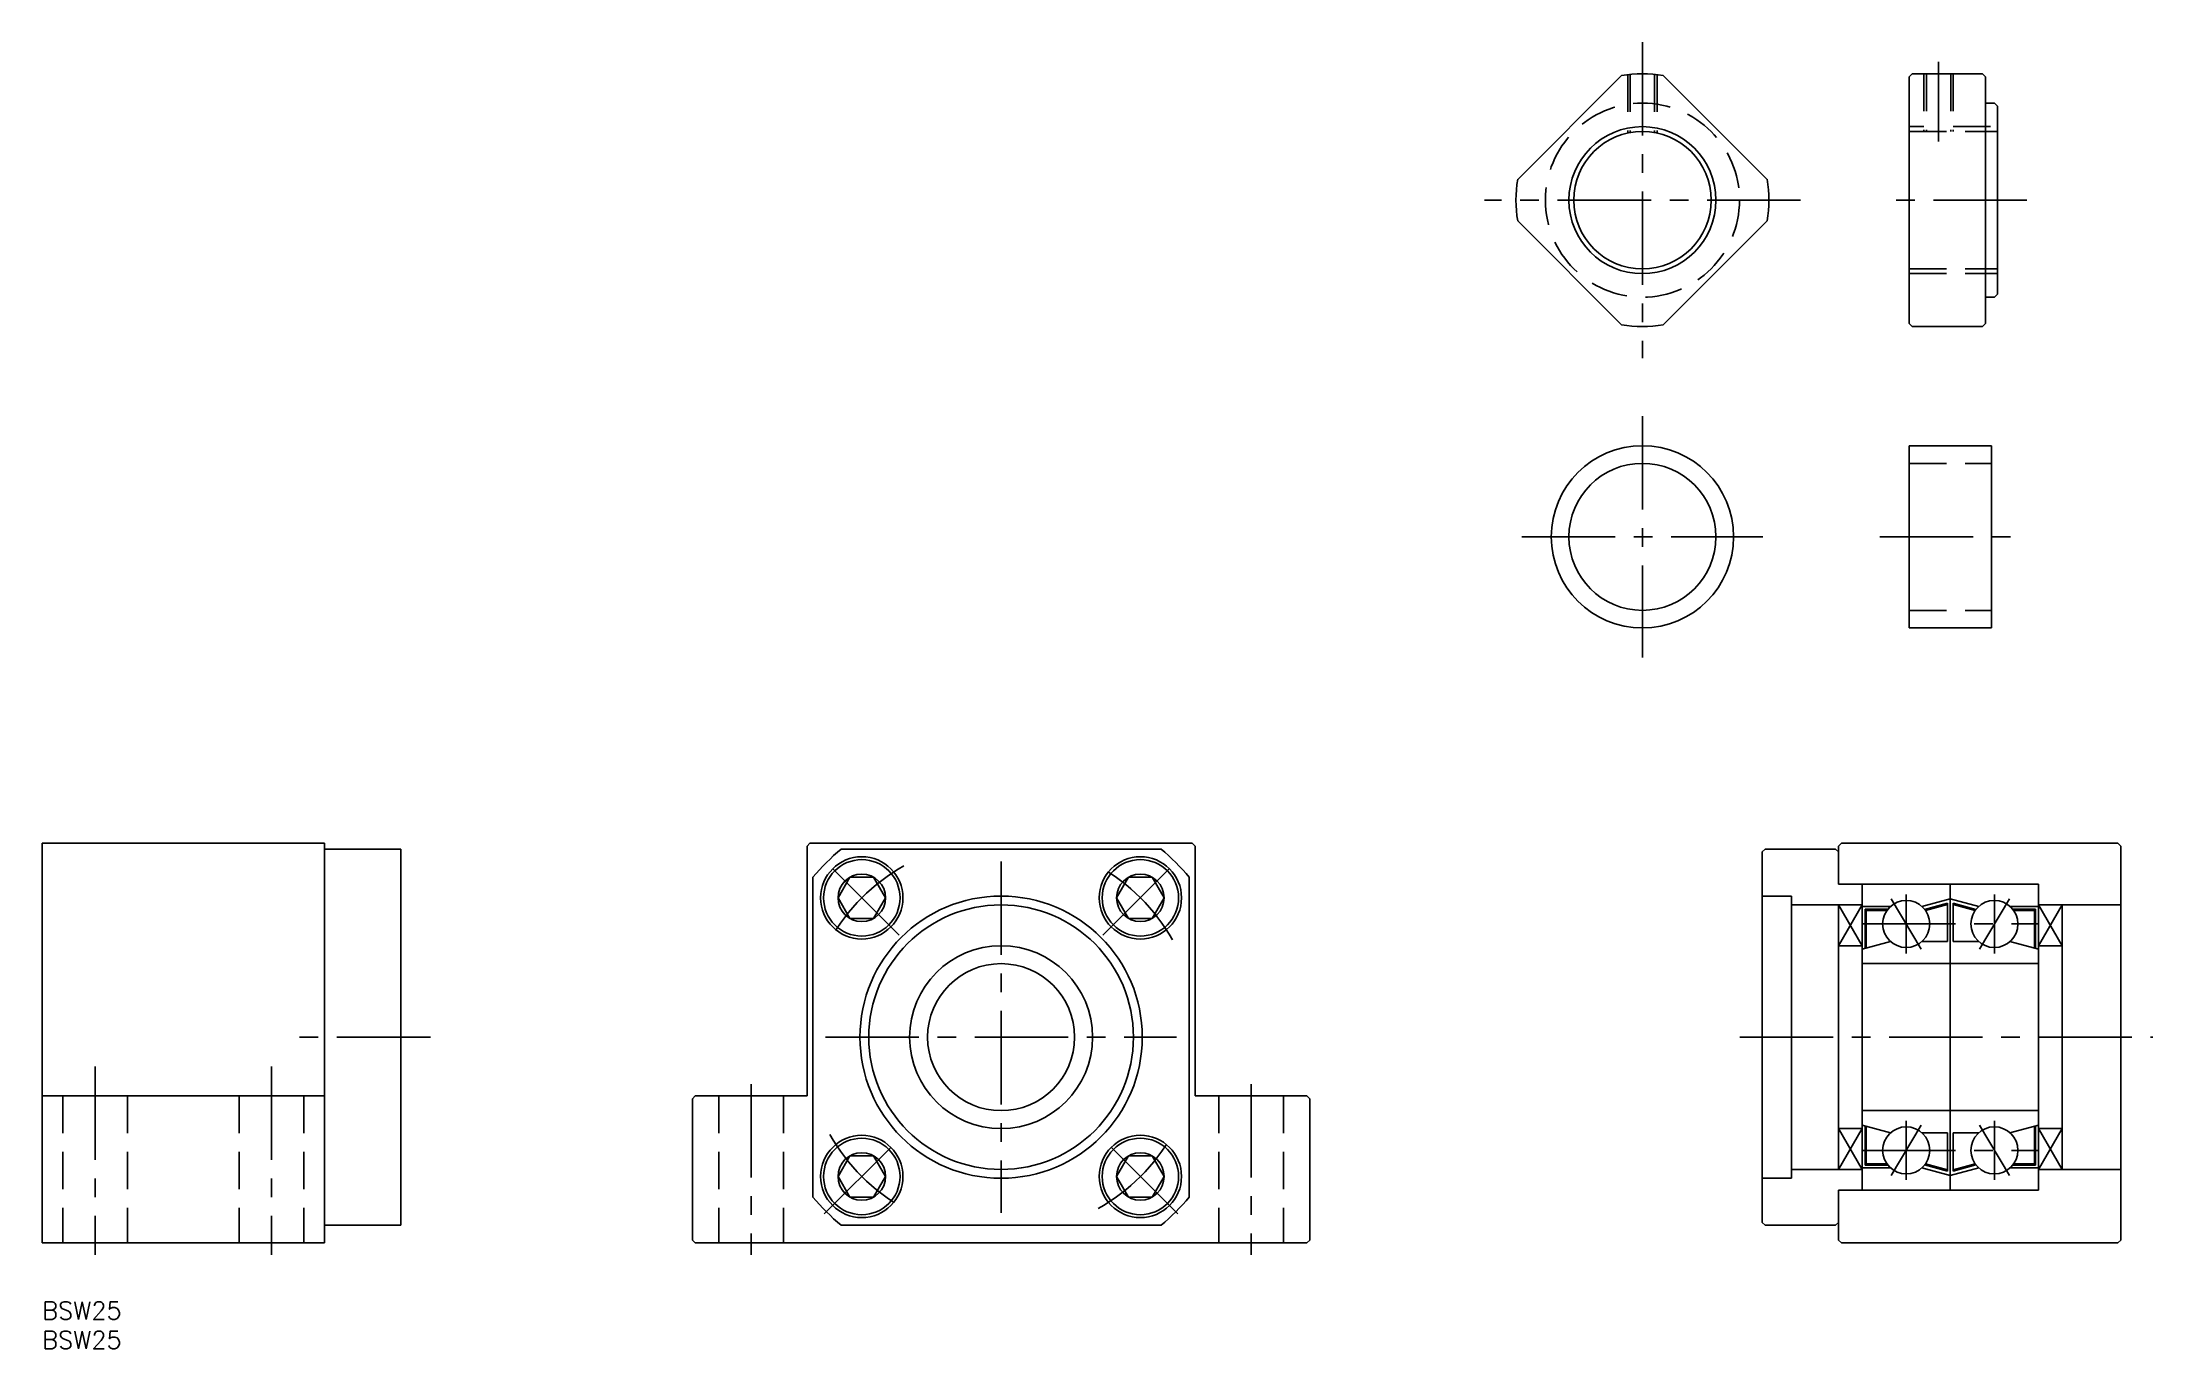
# Model space of a CAD drawing. Extents: x 0 to 359, y -8 to 214.
import ezdxf

# ---------------------------------------------------------------- set-up
doc = ezdxf.new("R2010")
doc.units = 0
doc.header["$LTSCALE"] = 0.5
doc.linetypes.add('CENTER', pattern=[50.8, 31.75, -6.35, 6.35, -6.35])
doc.linetypes.add('DASHED', pattern=[19.05, 12.7, -6.35])
for name, color, linetype in [('MSM_CENTER', 1, 'CENTER'), ('MSM_CONTINUOUS', 7, 'CONTINUOUS'), ('MSM_DASHED', 4, 'DASHED'), ('MSM_NARROW', 5, 'CONTINUOUS'), ('MSM_PART_NUMBER', 7, 'CONTINUOUS')]:
    doc.layers.add(name, color=color, linetype=linetype)
doc.styles.get("Standard").update_dxf_attribs({"font": 'txt.shx', "height": 3, "bigfont": 'bigfont.shx'})

# ---------------------------------------------------------------- blocks, each defined once
blk = doc.blocks.new('*U49')
at = {"layer": 'MSM_PART_NUMBER'}
blk.add_text('BSW25', height=3, dxfattribs=at).set_placement((0, -3))
blk = doc.blocks.new('*U50')
at = {"layer": 'MSM_PART_NUMBER'}
blk.add_text('BSW25', height=3, dxfattribs=at).set_placement((0, -8))

msp = doc.modelspace()

# ---------------------------------------------------------------- linework, layer by layer
at = {"layer": 'MSM_CENTER'}
for p, q in [((272.1, 214.21), (272.1, 160.49)), ((322.45, 210.85), (322.45, 197.35)), ((298.96, 187.35), (245.24, 187.35)), ((337.45, 187.35), (312.45, 187.35)), ((272.1, 150.59), (272.1, 109.59)), ((251.6, 130.09), (292.6, 130.09)), ((312.45, 130.09), (336.45, 130.09)), ((145.72, 62.32), (132.99, 75.05)), ((163.05, 74.85), (163.05, 15.15)), ((180.37, 62.32), (193.1, 75.05)), ((314.39, 68.54), (319.52, 59.96)), ((316.95, 69.25), (316.95, 59.25)), ((334.52, 68.54), (329.39, 59.96)), ((331.95, 69.25), (331.95, 59.25)), ((309.45, 64.25), (339.45, 64.25)), ((66, 45), (41.76, 45)), ((133.2, 45), (192.89, 45)), ((288.67, 45), (358.88, 45)), ((9, 40), (9, 8)), ((39, 40), (39, 8)), ((120.55, 37), (120.55, 8)), ((205.55, 37), (205.55, 8)), ((314.39, 21.46), (319.52, 30.04)), ((316.95, 20.75), (316.95, 30.75)), ((334.52, 21.46), (329.39, 30.04)), ((331.95, 20.75), (331.95, 30.75)), ((132.99, 14.95), (145.72, 27.68)), ((193.1, 14.95), (180.37, 27.68)), ((309.45, 25.75), (339.45, 25.75))]:
    msp.add_line(p, q, dxfattribs=at)
for start, end in [(119.5604, 150.4396), (29.5604, 60.4396), (209.5604, 240.4396), (299.5604, 330.4396)]:
    msp.add_arc((163.05, 45), 33.5, start, end, dxfattribs=at)
at = {"layer": 'MSM_CONTINUOUS'}
for p, q in [((268.56, 208.56), (250.9, 190.89)), ((293.31, 190.89), (275.64, 208.56)), ((317.95, 208.85), (317.45, 208.35)), ((317.45, 208.35), (317.45, 166.35)), ((317.95, 208.85), (329.95, 208.85)), ((329.95, 208.85), (330.45, 208.35)), ((330.45, 208.35), (330.45, 166.35)), ((330.45, 203.85), (331.95, 203.85)), ((331.95, 203.85), (332.45, 203.35)), ((332.45, 203.35), (332.45, 171.35)), ((332.45, 202.85), (332.45, 171.85)), ((250.9, 183.81), (268.56, 166.15)), ((275.64, 166.15), (293.31, 183.81)), ((330.45, 170.85), (331.95, 170.85)), ((331.95, 170.85), (332.45, 171.35)), ((317.45, 166.35), (317.95, 165.85)), ((317.95, 165.85), (329.95, 165.85)), ((329.95, 165.85), (330.45, 166.35)), ((317.45, 145.59), (317.45, 114.59)), ((331.45, 145.59), (317.45, 145.59)), ((331.45, 114.59), (331.45, 145.59)), ((331.45, 114.59), (317.45, 114.59)), ((0, 78), (0, 10)), ((0, 78), (48, 78)), ((48, 78), (48, 10)), ((61, 77), (48, 77)), ((61, 77), (61, 13)), ((130.05, 77.5), (130.55, 78)), ((130.05, 77.5), (130.05, 35)), ((130.55, 78), (195.55, 78)), ((135.84, 77), (190.25, 77)), ((195.55, 78), (196.05, 77.5)), ((196.05, 77.5), (196.05, 35)), ((292.95, 77), (292.45, 76.5)), ((292.45, 76.5), (292.45, 13.5)), ((292.95, 77), (304.95, 77)), ((304.95, 77), (305.45, 76.5)), ((305.95, 78), (305.45, 77.5)), ((305.45, 77.5), (305.45, 71)), ((305.95, 78), (352.95, 78)), ((352.95, 78), (353.45, 77.5)), ((353.45, 77.5), (353.45, 10.5)), ((131.05, 72.2), (131.05, 17.8)), ((135.32, 68.69), (137.34, 72.19)), ((137.34, 72.19), (141.38, 72.19)), ((141.38, 72.19), (143.4, 68.69)), ((182.69, 68.69), (184.71, 72.19)), ((184.71, 72.19), (188.75, 72.19)), ((188.75, 72.19), (190.77, 68.69)), ((195.05, 72.2), (195.05, 17.8)), ((137.34, 65.19), (135.32, 68.69)), ((143.4, 68.69), (141.38, 65.19)), ((184.71, 65.19), (182.69, 68.69)), ((190.77, 68.69), (188.75, 65.19)), ((292.45, 69), (297.45, 69)), ((297.45, 69), (297.45, 21)), ((305.45, 71), (339.45, 71)), ((309.45, 71), (309.45, 19)), ((319.6, 67.25), (324.45, 68.55)), ((324.45, 71), (324.45, 19)), ((329.31, 67.25), (324.45, 68.55)), ((339.45, 71), (339.45, 19)), ((141.38, 65.19), (137.34, 65.19)), ((188.75, 65.19), (184.71, 65.19)), ((297.45, 67.5), (309.45, 67.5)), ((305.45, 67.5), (305.45, 22.5)), ((314.31, 67.25), (309.45, 67.25)), ((309.95, 66.75), (309.95, 60.08)), ((313.83, 66.75), (309.95, 66.75)), ((310.15, 66.55), (310.15, 60.14)), ((313.68, 66.55), (310.15, 66.55)), ((320.09, 66.73), (323.95, 67.77)), ((320.22, 66.56), (323.95, 67.56)), ((323.95, 67.77), (323.95, 61.25)), ((324.95, 67.77), (324.95, 61.25)), ((328.81, 66.73), (324.95, 67.77)), ((328.69, 66.56), (324.95, 67.56)), ((334.6, 67.25), (339.45, 67.25)), ((335.07, 66.75), (338.95, 66.75)), ((335.22, 66.55), (338.75, 66.55)), ((338.75, 66.55), (338.75, 60.14)), ((338.95, 66.75), (338.95, 60.08)), ((339.45, 67.5), (353.45, 67.5)), ((343.45, 67.5), (343.45, 22.5)), ((314.31, 61.25), (309.45, 59.95)), ((323.95, 61.25), (319.6, 61.25)), ((324.95, 61.25), (329.31, 61.25)), ((334.6, 61.25), (339.45, 59.95)), ((305.45, 60.55), (309.45, 60.55)), ((309.45, 57.5), (339.45, 57.5)), ((339.45, 60.55), (343.45, 60.55)), ((48, 35), (0, 35)), ((110.55, 34.5), (111.05, 35)), ((110.55, 34.5), (110.55, 10.5)), ((111.05, 35), (130.05, 35)), ((196.05, 35), (215.05, 35)), ((215.05, 35), (215.55, 34.5)), ((215.55, 34.5), (215.55, 10.5)), ((309.45, 32.5), (339.45, 32.5)), ((305.45, 29.45), (309.45, 29.45)), ((314.31, 28.75), (309.45, 30.05)), ((309.95, 23.25), (309.95, 29.92)), ((310.15, 23.45), (310.15, 29.86)), ((323.95, 28.75), (319.6, 28.75)), ((323.95, 22.23), (323.95, 28.75)), ((324.95, 22.23), (324.95, 28.75)), ((324.95, 28.75), (329.31, 28.75)), ((334.6, 28.75), (339.45, 30.05)), ((338.75, 23.45), (338.75, 29.86)), ((338.95, 23.25), (338.95, 29.92)), ((339.45, 29.45), (343.45, 29.45)), ((135.32, 21.31), (137.34, 24.81)), ((137.34, 24.81), (141.38, 24.81)), ((141.38, 24.81), (143.4, 21.31)), ((182.69, 21.31), (184.71, 24.81)), ((184.71, 24.81), (188.75, 24.81)), ((188.75, 24.81), (190.77, 21.31)), ((297.45, 22.5), (309.45, 22.5)), ((314.31, 22.75), (309.45, 22.75)), ((313.83, 23.25), (309.95, 23.25)), ((313.68, 23.45), (310.15, 23.45)), ((319.6, 22.75), (324.45, 21.45)), ((320.09, 23.27), (323.95, 22.23)), ((320.22, 23.44), (323.95, 22.44)), ((329.31, 22.75), (324.45, 21.45)), ((328.69, 23.44), (324.95, 22.44)), ((328.81, 23.27), (324.95, 22.23)), ((334.6, 22.75), (339.45, 22.75)), ((335.07, 23.25), (338.95, 23.25)), ((335.22, 23.45), (338.75, 23.45)), ((339.45, 22.5), (353.45, 22.5)), ((137.34, 17.81), (135.32, 21.31)), ((143.4, 21.31), (141.38, 17.81)), ((184.71, 17.81), (182.69, 21.31)), ((190.77, 21.31), (188.75, 17.81)), ((292.45, 21), (297.45, 21)), ((305.45, 19), (339.45, 19)), ((305.45, 10.5), (305.45, 19)), ((141.38, 17.81), (137.34, 17.81)), ((188.75, 17.81), (184.71, 17.81)), ((61, 13), (48, 13)), ((135.84, 13), (190.25, 13)), ((292.95, 13), (292.45, 13.5)), ((292.95, 13), (304.95, 13)), ((305.45, 13.5), (304.95, 13)), ((0, 10), (48, 10)), ((111.05, 10), (110.55, 10.5)), ((111.05, 10), (215.05, 10)), ((215.55, 10.5), (215.05, 10)), ((305.45, 10.5), (305.95, 10)), ((305.95, 10), (352.95, 10)), ((353.45, 10.5), (352.95, 10))]:
    msp.add_line(p, q, dxfattribs=at)
for centre, radius in [((272.1, 187.35), 11.69), ((272.1, 130.09), 15.5), ((272.1, 130.09), 12.5), ((139.36, 68.69), 7), ((186.73, 68.69), 7), ((139.36, 68.69), 6.5), ((139.36, 68.69), 4.04), ((186.73, 68.69), 6.5), ((186.73, 68.69), 4.04), ((163.05, 45), 24), ((316.95, 64.25), 4), ((331.95, 64.25), 4), ((163.05, 45), 22.5), ((163.05, 45), 15.55), ((163.05, 45), 12.5), ((316.95, 25.75), 4), ((331.95, 25.75), 4), ((139.36, 21.31), 7), ((139.36, 21.31), 6.5), ((139.36, 21.31), 4.04), ((186.73, 21.31), 7), ((186.73, 21.31), 6.5), ((186.73, 21.31), 4.04)]:
    msp.add_circle(centre, radius, dxfattribs=at)
for centre, radius, start, end in [((272.1, 187.35), 21.5, 80.516, 99.484), ((272.1, 187.35), 21.5, 170.516, 189.484), ((272.1, 187.35), 21.5, 350.516, 9.484), ((272.1, 187.35), 21.5, 260.516, 279.484), ((163.05, 45), 42, 130.3676, 139.6324), ((163.05, 45), 42, 40.3676, 49.6324), ((163.05, 45), 42, 220.3676, 229.6324), ((163.05, 45), 42, 310.3676, 319.6324)]:
    msp.add_arc(centre, radius, start, end, dxfattribs=at)
at = {"layer": 'MSM_DASHED'}
for p, q in [((269.6, 208.71), (269.6, 198.77)), ((270.03, 208.75), (270.03, 198.86)), ((274.17, 208.75), (274.17, 198.86)), ((274.6, 208.71), (274.6, 198.77)), ((319.95, 208.85), (319.95, 199.04)), ((320.39, 208.85), (320.39, 199.04)), ((324.52, 208.85), (324.52, 199.04)), ((324.95, 208.85), (324.95, 199.04)), ((317.45, 199.85), (319.95, 199.85)), ((317.45, 199.04), (332.45, 199.04)), ((324.95, 199.85), (332.45, 199.85)), ((317.45, 175.66), (332.45, 175.66)), ((317.45, 174.85), (332.45, 174.85)), ((317.45, 142.59), (331.45, 142.59)), ((317.45, 117.59), (331.45, 117.59)), ((3.5, 35), (3.5, 10)), ((14.5, 35), (14.5, 10)), ((33.5, 35), (33.5, 10)), ((44.5, 35), (44.5, 10)), ((115.05, 35), (115.05, 10)), ((126.05, 35), (126.05, 10)), ((200.05, 35), (200.05, 10)), ((211.05, 35), (211.05, 10))]:
    msp.add_line(p, q, dxfattribs=at)
msp.add_circle((272.1, 187.35), 16.5, dxfattribs=at)
at = {"layer": 'MSM_NARROW'}
for p, q in [((305.45, 67.5), (309.45, 60.55)), ((309.45, 67.5), (305.45, 60.55)), ((339.45, 67.5), (343.45, 60.55)), ((343.45, 67.5), (339.45, 60.55)), ((305.45, 22.5), (309.45, 29.45)), ((309.45, 22.5), (305.45, 29.45)), ((339.45, 22.5), (343.45, 29.45)), ((343.45, 22.5), (339.45, 29.45))]:
    msp.add_line(p, q, dxfattribs=at)
msp.add_circle((272.1, 187.35), 12.5, dxfattribs=at)

# ---------------------------------------------------------------- block references
at = {"layer": 'MSM_CONTINUOUS'}
for name in ['*U49', '*U50']:
    msp.add_blockref(name, (0, 0), dxfattribs=at)

doc.saveas('drawing.dxf')
